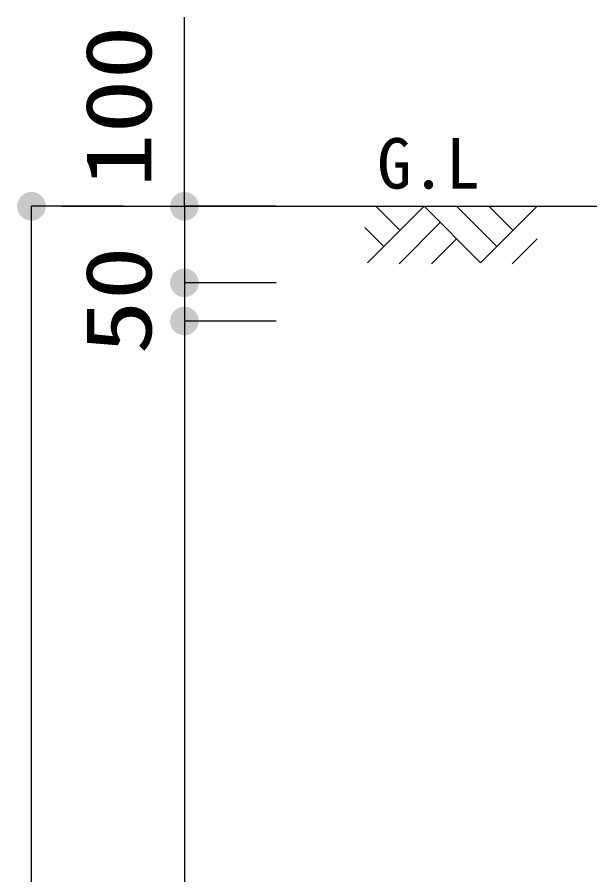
# Model space of a CAD drawing. Units: millimetres, scale not verified. Extents: x -8910 to 8910, y -6308 to 6308.
# Drawn here: x -29 to 720, y -2243 to -1122 of the extents above; entities that cross this region are included whole.
import ezdxf
from ezdxf.enums import TextEntityAlignment as Align

# ---------------------------------------------------------------- set-up
doc = ezdxf.new("R2010")
doc.units = ezdxf.units.MM
doc.header["$LTSCALE"] = 30
for name, color, linetype, lineweight in [('0-1_空気管', 3, 'Continuous', 25), ('0-2_機器', 2, 'Continuous', 25), ('1-2_00クル-フ-6寸法', 132, 'Continuous', 25)]:
    doc.layers.add(name, color=color, linetype=linetype, lineweight=lineweight)
doc.styles.add('ＭＳ ゴシック', font='')
doc.styles.get('ＭＳ ゴシック').set_extended_font_data('MS Gothic')

msp = doc.modelspace()

# ---------------------------------------------------------------- linework, layer by layer
at = {"layer": '0-1_空気管'}
for p, q in [((471.88, -1401.1), (440.42, -1369.64)), ((598.43, -1422.32), (545.76, -1369.64)), ((651.1, -1369.64), (577.22, -1443.53)), ((619.64, -1401.1), (588.19, -1369.64)), ((450.66, -1422.32), (425.65, -1397.3)), ((524.55, -1390.86), (470.76, -1444.64)), ((545.76, -1412.07), (513.19, -1444.64)), ((651.1, -1412.07), (618.53, -1444.64))]:
    msp.add_line(p, q, dxfattribs=at)
msp.add_lwpolyline([(577.22, -1443.53), (503.33, -1369.64), (429.45, -1443.53)], dxfattribs=at)
at = {"layer": '0-2_機器'}
msp.add_line((29.37, -1369.61), (2095.93, -1369.61), dxfattribs=at)
at = {"layer": '1-2_00クル-フ-6寸法', "color": 4}
for p, q in [((189.85, -1369.61), (189.85, -1122.39)), ((109.85, -1369.61), (-10.15, -1369.61)), ((-10.15, -3499.61), (-10.15, -1369.61)), ((309.85, -1369.61), (189.85, -1369.61)), ((189.85, -1369.61), (189.85, -1469.61)), ((309.85, -1469.61), (189.85, -1469.61)), ((309.85, -1469.61), (189.85, -1469.61)), ((189.85, -1469.61), (189.85, -1519.61)), ((309.85, -1519.61), (189.85, -1519.61)), ((309.85, -1519.61), (189.85, -1519.61)), ((189.85, -1519.61), (189.85, -3249.61))]:
    msp.add_line(p, q, dxfattribs=at)
at = {"layer": '1-2_00クル-フ-6寸法'}
for points in [[(-10.15, -1369.61), (-24.6, -1357.66), (-22.99, -1355.94)], [(-10.15, -1369.61), (-22.99, -1355.94), (-21.18, -1354.44)], [(-10.15, -1369.61), (-21.18, -1354.44), (-19.19, -1353.18)], [(-10.15, -1369.61), (-19.19, -1353.18), (-17.06, -1352.18)], [(-10.15, -1369.61), (-17.06, -1352.18), (-14.82, -1351.45)], [(-10.15, -1369.61), (-14.82, -1351.45), (-12.5, -1351.01)], [(-10.15, -1369.61), (-12.5, -1351.01), (-10.15, -1350.86)], [(-10.15, -1369.61), (-10.15, -1350.86), (-7.8, -1351.01)], [(-10.15, -1369.61), (-7.8, -1351.01), (-5.49, -1351.45)], [(-10.15, -1369.61), (-5.49, -1351.45), (-3.25, -1352.18)], [(-10.15, -1369.61), (-3.25, -1352.18), (-1.12, -1353.18)], [(-10.15, -1369.61), (-1.12, -1353.18), (0.87, -1354.44)], [(-10.15, -1369.61), (0.87, -1354.44), (2.68, -1355.94)], [(-10.15, -1369.61), (2.68, -1355.94), (4.29, -1357.66)], [(189.85, -1369.61), (175.4, -1357.66), (177.01, -1355.94)], [(189.85, -1369.61), (177.01, -1355.94), (178.82, -1354.44)], [(189.85, -1369.61), (178.82, -1354.44), (180.81, -1353.18)], [(189.85, -1369.61), (180.81, -1353.18), (182.94, -1352.18)], [(189.85, -1369.61), (182.94, -1352.18), (185.18, -1351.45)], [(189.85, -1369.61), (185.18, -1351.45), (187.5, -1351.01)], [(189.85, -1369.61), (187.5, -1351.01), (189.85, -1350.86)], [(189.85, -1369.61), (189.85, -1350.86), (192.2, -1351.01)], [(189.85, -1369.61), (192.2, -1351.01), (194.51, -1351.45)], [(189.85, -1369.61), (194.51, -1351.45), (196.75, -1352.18)], [(189.85, -1369.61), (196.75, -1352.18), (198.88, -1353.18)], [(189.85, -1369.61), (198.88, -1353.18), (200.87, -1354.44)], [(189.85, -1369.61), (200.87, -1354.44), (202.68, -1355.94)], [(189.85, -1369.61), (202.68, -1355.94), (204.29, -1357.66)], [(-10.15, -1369.61), (-28.87, -1368.43), (-28.57, -1366.1)], [(-10.15, -1369.61), (-28.57, -1366.1), (-27.99, -1363.82)], [(-10.15, -1369.61), (-27.99, -1363.82), (-27.12, -1361.63)], [(-10.15, -1369.61), (-27.12, -1361.63), (-25.99, -1359.56)], [(-10.15, -1369.61), (-25.99, -1359.56), (-24.6, -1357.66)], [(-10.15, -1369.61), (4.29, -1357.66), (5.68, -1359.56)], [(-10.15, -1369.61), (5.68, -1359.56), (6.81, -1361.63)], [(-10.15, -1369.61), (6.81, -1361.63), (7.68, -1363.82)], [(-10.15, -1369.61), (7.68, -1363.82), (8.26, -1366.1)], [(-10.15, -1369.61), (8.26, -1366.1), (8.56, -1368.43)], [(189.85, -1369.61), (171.13, -1368.43), (171.43, -1366.1)], [(189.85, -1369.61), (171.43, -1366.1), (172.01, -1363.82)], [(189.85, -1369.61), (172.01, -1363.82), (172.88, -1361.63)], [(189.85, -1369.61), (172.88, -1361.63), (174.01, -1359.56)], [(189.85, -1369.61), (174.01, -1359.56), (175.4, -1357.66)], [(189.85, -1369.61), (204.29, -1357.66), (205.68, -1359.56)], [(189.85, -1369.61), (205.68, -1359.56), (206.81, -1361.63)], [(189.85, -1369.61), (206.81, -1361.63), (207.68, -1363.82)], [(189.85, -1369.61), (207.68, -1363.82), (208.26, -1366.1)], [(189.85, -1369.61), (208.26, -1366.1), (208.56, -1368.43)], [(-10.15, -1369.61), (-28.87, -1370.79), (-28.87, -1368.43)], [(-10.15, -1369.61), (-28.57, -1373.12), (-28.87, -1370.79)], [(-10.15, -1369.61), (-27.99, -1375.4), (-28.57, -1373.12)], [(-10.15, -1369.61), (-27.12, -1377.59), (-27.99, -1375.4)], [(-10.15, -1369.61), (-25.99, -1379.66), (-27.12, -1377.59)], [(-10.15, -1369.61), (-24.6, -1381.56), (-25.99, -1379.66)], [(-10.15, -1369.61), (-22.99, -1383.28), (-24.6, -1381.56)], [(-10.15, -1369.61), (-21.18, -1384.78), (-22.99, -1383.28)], [(-10.15, -1369.61), (-19.19, -1386.04), (-21.18, -1384.78)], [(-10.15, -1369.61), (-17.06, -1387.04), (-19.19, -1386.04)], [(-10.15, -1369.61), (-14.82, -1387.77), (-17.06, -1387.04)], [(-10.15, -1369.61), (-12.5, -1388.21), (-14.82, -1387.77)], [(-10.15, -1369.61), (-10.15, -1388.36), (-12.5, -1388.21)], [(-10.15, -1369.61), (8.56, -1368.43), (8.56, -1370.79)], [(-10.15, -1369.61), (-7.8, -1388.21), (-10.15, -1388.36)], [(-10.15, -1369.61), (-5.49, -1387.77), (-7.8, -1388.21)], [(-10.15, -1369.61), (-3.25, -1387.04), (-5.49, -1387.77)], [(-10.15, -1369.61), (-1.12, -1386.04), (-3.25, -1387.04)], [(-10.15, -1369.61), (0.87, -1384.78), (-1.12, -1386.04)], [(-10.15, -1369.61), (2.68, -1383.28), (0.87, -1384.78)], [(-10.15, -1369.61), (4.29, -1381.56), (2.68, -1383.28)], [(-10.15, -1369.61), (5.68, -1379.66), (4.29, -1381.56)], [(-10.15, -1369.61), (6.81, -1377.59), (5.68, -1379.66)], [(-10.15, -1369.61), (7.68, -1375.4), (6.81, -1377.59)], [(-10.15, -1369.61), (8.26, -1373.12), (7.68, -1375.4)], [(-10.15, -1369.61), (8.56, -1370.79), (8.26, -1373.12)], [(189.85, -1369.61), (171.13, -1370.79), (171.13, -1368.43)], [(189.85, -1369.61), (171.43, -1373.12), (171.13, -1370.79)], [(189.85, -1369.61), (172.01, -1375.4), (171.43, -1373.12)], [(189.85, -1369.61), (172.88, -1377.59), (172.01, -1375.4)], [(189.85, -1369.61), (174.01, -1379.66), (172.88, -1377.59)], [(189.85, -1369.61), (175.4, -1381.56), (174.01, -1379.66)], [(189.85, -1369.61), (177.01, -1383.28), (175.4, -1381.56)], [(189.85, -1369.61), (178.82, -1384.78), (177.01, -1383.28)], [(189.85, -1369.61), (180.81, -1386.04), (178.82, -1384.78)], [(189.85, -1369.61), (182.94, -1387.04), (180.81, -1386.04)], [(189.85, -1369.61), (185.18, -1387.77), (182.94, -1387.04)], [(189.85, -1369.61), (187.5, -1388.21), (185.18, -1387.77)], [(189.85, -1369.61), (189.85, -1388.36), (187.5, -1388.21)], [(189.85, -1369.61), (208.56, -1368.43), (208.56, -1370.79)], [(189.85, -1369.61), (192.2, -1388.21), (189.85, -1388.36)], [(189.85, -1369.61), (194.51, -1387.77), (192.2, -1388.21)], [(189.85, -1369.61), (196.75, -1387.04), (194.51, -1387.77)], [(189.85, -1369.61), (198.88, -1386.04), (196.75, -1387.04)], [(189.85, -1369.61), (200.87, -1384.78), (198.88, -1386.04)], [(189.85, -1369.61), (202.68, -1383.28), (200.87, -1384.78)], [(189.85, -1369.61), (204.29, -1381.56), (202.68, -1383.28)], [(189.85, -1369.61), (205.68, -1379.66), (204.29, -1381.56)], [(189.85, -1369.61), (206.81, -1377.59), (205.68, -1379.66)], [(189.85, -1369.61), (207.68, -1375.4), (206.81, -1377.59)], [(189.85, -1369.61), (208.26, -1373.12), (207.68, -1375.4)], [(189.85, -1369.61), (208.56, -1370.79), (208.26, -1373.12)], [(189.85, -1469.61), (175.4, -1457.66), (177.01, -1455.94)], [(189.85, -1469.61), (175.4, -1457.66), (177.01, -1455.94)], [(189.85, -1469.61), (177.01, -1455.94), (178.82, -1454.44)], [(189.85, -1469.61), (177.01, -1455.94), (178.82, -1454.44)], [(189.85, -1469.61), (178.82, -1454.44), (180.81, -1453.18)], [(189.85, -1469.61), (178.82, -1454.44), (180.81, -1453.18)], [(189.85, -1469.61), (180.81, -1453.18), (182.94, -1452.18)], [(189.85, -1469.61), (180.81, -1453.18), (182.94, -1452.18)], [(189.85, -1469.61), (182.94, -1452.18), (185.18, -1451.45)], [(189.85, -1469.61), (182.94, -1452.18), (185.18, -1451.45)], [(189.85, -1469.61), (185.18, -1451.45), (187.5, -1451.01)], [(189.85, -1469.61), (185.18, -1451.45), (187.5, -1451.01)], [(189.85, -1469.61), (187.5, -1451.01), (189.85, -1450.86)], [(189.85, -1469.61), (187.5, -1451.01), (189.85, -1450.86)], [(189.85, -1469.61), (189.85, -1450.86), (192.2, -1451.01)], [(189.85, -1469.61), (189.85, -1450.86), (192.2, -1451.01)], [(189.85, -1469.61), (192.2, -1451.01), (194.51, -1451.45)], [(189.85, -1469.61), (192.2, -1451.01), (194.51, -1451.45)], [(189.85, -1469.61), (194.51, -1451.45), (196.75, -1452.18)], [(189.85, -1469.61), (194.51, -1451.45), (196.75, -1452.18)], [(189.85, -1469.61), (196.75, -1452.18), (198.88, -1453.18)], [(189.85, -1469.61), (196.75, -1452.18), (198.88, -1453.18)], [(189.85, -1469.61), (198.88, -1453.18), (200.87, -1454.44)], [(189.85, -1469.61), (198.88, -1453.18), (200.87, -1454.44)], [(189.85, -1469.61), (200.87, -1454.44), (202.68, -1455.94)], [(189.85, -1469.61), (200.87, -1454.44), (202.68, -1455.94)], [(189.85, -1469.61), (202.68, -1455.94), (204.29, -1457.66)], [(189.85, -1469.61), (202.68, -1455.94), (204.29, -1457.66)], [(189.85, -1469.61), (171.13, -1468.43), (171.43, -1466.1)], [(189.85, -1469.61), (171.13, -1468.43), (171.43, -1466.1)], [(189.85, -1469.61), (171.13, -1470.79), (171.13, -1468.43)], [(189.85, -1469.61), (171.13, -1470.79), (171.13, -1468.43)], [(189.85, -1469.61), (171.43, -1466.1), (172.01, -1463.82)], [(189.85, -1469.61), (171.43, -1466.1), (172.01, -1463.82)], [(189.85, -1469.61), (172.01, -1463.82), (172.88, -1461.63)], [(189.85, -1469.61), (172.01, -1463.82), (172.88, -1461.63)], [(189.85, -1469.61), (172.88, -1461.63), (174.01, -1459.56)], [(189.85, -1469.61), (172.88, -1461.63), (174.01, -1459.56)], [(189.85, -1469.61), (174.01, -1459.56), (175.4, -1457.66)], [(189.85, -1469.61), (174.01, -1459.56), (175.4, -1457.66)], [(189.85, -1469.61), (204.29, -1457.66), (205.68, -1459.56)], [(189.85, -1469.61), (204.29, -1457.66), (205.68, -1459.56)], [(189.85, -1469.61), (205.68, -1459.56), (206.81, -1461.63)], [(189.85, -1469.61), (205.68, -1459.56), (206.81, -1461.63)], [(189.85, -1469.61), (206.81, -1461.63), (207.68, -1463.82)], [(189.85, -1469.61), (206.81, -1461.63), (207.68, -1463.82)], [(189.85, -1469.61), (207.68, -1463.82), (208.26, -1466.1)], [(189.85, -1469.61), (207.68, -1463.82), (208.26, -1466.1)], [(189.85, -1469.61), (208.26, -1466.1), (208.56, -1468.43)], [(189.85, -1469.61), (208.26, -1466.1), (208.56, -1468.43)], [(189.85, -1469.61), (208.56, -1468.43), (208.56, -1470.79)], [(189.85, -1469.61), (208.56, -1468.43), (208.56, -1470.79)], [(189.85, -1469.61), (171.43, -1473.12), (171.13, -1470.79)], [(189.85, -1469.61), (171.43, -1473.12), (171.13, -1470.79)], [(189.85, -1469.61), (172.01, -1475.4), (171.43, -1473.12)], [(189.85, -1469.61), (172.01, -1475.4), (171.43, -1473.12)], [(189.85, -1469.61), (172.88, -1477.59), (172.01, -1475.4)], [(189.85, -1469.61), (172.88, -1477.59), (172.01, -1475.4)], [(189.85, -1469.61), (174.01, -1479.66), (172.88, -1477.59)], [(189.85, -1469.61), (174.01, -1479.66), (172.88, -1477.59)], [(189.85, -1469.61), (175.4, -1481.56), (174.01, -1479.66)], [(189.85, -1469.61), (175.4, -1481.56), (174.01, -1479.66)], [(189.85, -1469.61), (177.01, -1483.28), (175.4, -1481.56)], [(189.85, -1469.61), (177.01, -1483.28), (175.4, -1481.56)], [(189.85, -1469.61), (178.82, -1484.78), (177.01, -1483.28)], [(189.85, -1469.61), (178.82, -1484.78), (177.01, -1483.28)], [(189.85, -1469.61), (180.81, -1486.04), (178.82, -1484.78)], [(189.85, -1469.61), (180.81, -1486.04), (178.82, -1484.78)], [(189.85, -1469.61), (182.94, -1487.04), (180.81, -1486.04)], [(189.85, -1469.61), (182.94, -1487.04), (180.81, -1486.04)], [(189.85, -1469.61), (185.18, -1487.77), (182.94, -1487.04)], [(189.85, -1469.61), (185.18, -1487.77), (182.94, -1487.04)], [(189.85, -1469.61), (187.5, -1488.21), (185.18, -1487.77)], [(189.85, -1469.61), (187.5, -1488.21), (185.18, -1487.77)], [(189.85, -1469.61), (189.85, -1488.36), (187.5, -1488.21)], [(189.85, -1469.61), (189.85, -1488.36), (187.5, -1488.21)], [(189.85, -1469.61), (192.2, -1488.21), (189.85, -1488.36)], [(189.85, -1469.61), (194.51, -1487.77), (192.2, -1488.21)], [(189.85, -1469.61), (196.75, -1487.04), (194.51, -1487.77)], [(189.85, -1469.61), (198.88, -1486.04), (196.75, -1487.04)], [(189.85, -1469.61), (200.87, -1484.78), (198.88, -1486.04)], [(189.85, -1469.61), (202.68, -1483.28), (200.87, -1484.78)], [(189.85, -1469.61), (204.29, -1481.56), (202.68, -1483.28)], [(189.85, -1469.61), (205.68, -1479.66), (204.29, -1481.56)], [(189.85, -1469.61), (206.81, -1477.59), (205.68, -1479.66)], [(189.85, -1469.61), (207.68, -1475.4), (206.81, -1477.59)], [(189.85, -1469.61), (208.26, -1473.12), (207.68, -1475.4)], [(189.85, -1469.61), (208.56, -1470.79), (208.26, -1473.12)], [(189.85, -1469.61), (192.2, -1488.21), (189.85, -1488.36)], [(189.85, -1469.61), (194.51, -1487.77), (192.2, -1488.21)], [(189.85, -1469.61), (196.75, -1487.04), (194.51, -1487.77)], [(189.85, -1469.61), (198.88, -1486.04), (196.75, -1487.04)], [(189.85, -1469.61), (200.87, -1484.78), (198.88, -1486.04)], [(189.85, -1469.61), (202.68, -1483.28), (200.87, -1484.78)], [(189.85, -1469.61), (204.29, -1481.56), (202.68, -1483.28)], [(189.85, -1469.61), (205.68, -1479.66), (204.29, -1481.56)], [(189.85, -1469.61), (206.81, -1477.59), (205.68, -1479.66)], [(189.85, -1469.61), (207.68, -1475.4), (206.81, -1477.59)], [(189.85, -1469.61), (208.26, -1473.12), (207.68, -1475.4)], [(189.85, -1469.61), (208.56, -1470.79), (208.26, -1473.12)], [(189.85, -1519.61), (180.81, -1503.18), (182.94, -1502.18)], [(189.85, -1519.61), (180.81, -1503.18), (182.94, -1502.18)], [(189.85, -1519.61), (182.94, -1502.18), (185.18, -1501.45)], [(189.85, -1519.61), (182.94, -1502.18), (185.18, -1501.45)], [(189.85, -1519.61), (185.18, -1501.45), (187.5, -1501.01)], [(189.85, -1519.61), (185.18, -1501.45), (187.5, -1501.01)], [(189.85, -1519.61), (187.5, -1501.01), (189.85, -1500.86)], [(189.85, -1519.61), (187.5, -1501.01), (189.85, -1500.86)], [(189.85, -1519.61), (189.85, -1500.86), (192.2, -1501.01)], [(189.85, -1519.61), (189.85, -1500.86), (192.2, -1501.01)], [(189.85, -1519.61), (192.2, -1501.01), (194.51, -1501.45)], [(189.85, -1519.61), (192.2, -1501.01), (194.51, -1501.45)], [(189.85, -1519.61), (194.51, -1501.45), (196.75, -1502.18)], [(189.85, -1519.61), (194.51, -1501.45), (196.75, -1502.18)], [(189.85, -1519.61), (196.75, -1502.18), (198.88, -1503.18)], [(189.85, -1519.61), (196.75, -1502.18), (198.88, -1503.18)], [(189.85, -1519.61), (172.01, -1513.82), (172.88, -1511.63)], [(189.85, -1519.61), (172.01, -1513.82), (172.88, -1511.63)], [(189.85, -1519.61), (172.88, -1511.63), (174.01, -1509.56)], [(189.85, -1519.61), (172.88, -1511.63), (174.01, -1509.56)], [(189.85, -1519.61), (174.01, -1509.56), (175.4, -1507.66)], [(189.85, -1519.61), (174.01, -1509.56), (175.4, -1507.66)], [(189.85, -1519.61), (175.4, -1507.66), (177.01, -1505.94)], [(189.85, -1519.61), (175.4, -1507.66), (177.01, -1505.94)], [(189.85, -1519.61), (177.01, -1505.94), (178.82, -1504.44)], [(189.85, -1519.61), (177.01, -1505.94), (178.82, -1504.44)], [(189.85, -1519.61), (178.82, -1504.44), (180.81, -1503.18)], [(189.85, -1519.61), (178.82, -1504.44), (180.81, -1503.18)], [(189.85, -1519.61), (198.88, -1503.18), (200.87, -1504.44)], [(189.85, -1519.61), (198.88, -1503.18), (200.87, -1504.44)], [(189.85, -1519.61), (200.87, -1504.44), (202.68, -1505.94)], [(189.85, -1519.61), (200.87, -1504.44), (202.68, -1505.94)], [(189.85, -1519.61), (202.68, -1505.94), (204.29, -1507.66)], [(189.85, -1519.61), (202.68, -1505.94), (204.29, -1507.66)], [(189.85, -1519.61), (204.29, -1507.66), (205.68, -1509.56)], [(189.85, -1519.61), (204.29, -1507.66), (205.68, -1509.56)], [(189.85, -1519.61), (205.68, -1509.56), (206.81, -1511.63)], [(189.85, -1519.61), (205.68, -1509.56), (206.81, -1511.63)], [(189.85, -1519.61), (206.81, -1511.63), (207.68, -1513.82)], [(189.85, -1519.61), (206.81, -1511.63), (207.68, -1513.82)], [(189.85, -1519.61), (171.13, -1518.43), (171.43, -1516.1)], [(189.85, -1519.61), (171.13, -1518.43), (171.43, -1516.1)], [(189.85, -1519.61), (171.13, -1520.79), (171.13, -1518.43)], [(189.85, -1519.61), (171.13, -1520.79), (171.13, -1518.43)], [(189.85, -1519.61), (171.43, -1523.12), (171.13, -1520.79)], [(189.85, -1519.61), (171.43, -1523.12), (171.13, -1520.79)], [(189.85, -1519.61), (171.43, -1516.1), (172.01, -1513.82)], [(189.85, -1519.61), (171.43, -1516.1), (172.01, -1513.82)], [(189.85, -1519.61), (172.01, -1525.4), (171.43, -1523.12)], [(189.85, -1519.61), (172.01, -1525.4), (171.43, -1523.12)], [(189.85, -1519.61), (172.88, -1527.59), (172.01, -1525.4)], [(189.85, -1519.61), (172.88, -1527.59), (172.01, -1525.4)], [(189.85, -1519.61), (174.01, -1529.66), (172.88, -1527.59)], [(189.85, -1519.61), (174.01, -1529.66), (172.88, -1527.59)], [(189.85, -1519.61), (175.4, -1531.56), (174.01, -1529.66)], [(189.85, -1519.61), (175.4, -1531.56), (174.01, -1529.66)], [(189.85, -1519.61), (177.01, -1533.28), (175.4, -1531.56)], [(189.85, -1519.61), (177.01, -1533.28), (175.4, -1531.56)], [(189.85, -1519.61), (178.82, -1534.78), (177.01, -1533.28)], [(189.85, -1519.61), (178.82, -1534.78), (177.01, -1533.28)], [(189.85, -1519.61), (180.81, -1536.04), (178.82, -1534.78)], [(189.85, -1519.61), (180.81, -1536.04), (178.82, -1534.78)], [(189.85, -1519.61), (182.94, -1537.04), (180.81, -1536.04)], [(189.85, -1519.61), (182.94, -1537.04), (180.81, -1536.04)], [(189.85, -1519.61), (185.18, -1537.77), (182.94, -1537.04)], [(189.85, -1519.61), (185.18, -1537.77), (182.94, -1537.04)], [(189.85, -1519.61), (187.5, -1538.21), (185.18, -1537.77)], [(189.85, -1519.61), (187.5, -1538.21), (185.18, -1537.77)], [(189.85, -1519.61), (189.85, -1538.36), (187.5, -1538.21)], [(189.85, -1519.61), (189.85, -1538.36), (187.5, -1538.21)], [(189.85, -1519.61), (207.68, -1513.82), (208.26, -1516.1)], [(189.85, -1519.61), (207.68, -1513.82), (208.26, -1516.1)], [(189.85, -1519.61), (208.26, -1516.1), (208.56, -1518.43)], [(189.85, -1519.61), (208.26, -1516.1), (208.56, -1518.43)], [(189.85, -1519.61), (208.56, -1518.43), (208.56, -1520.79)], [(189.85, -1519.61), (208.56, -1518.43), (208.56, -1520.79)], [(189.85, -1519.61), (192.2, -1538.21), (189.85, -1538.36)], [(189.85, -1519.61), (194.51, -1537.77), (192.2, -1538.21)], [(189.85, -1519.61), (196.75, -1537.04), (194.51, -1537.77)], [(189.85, -1519.61), (198.88, -1536.04), (196.75, -1537.04)], [(189.85, -1519.61), (200.87, -1534.78), (198.88, -1536.04)], [(189.85, -1519.61), (202.68, -1533.28), (200.87, -1534.78)], [(189.85, -1519.61), (204.29, -1531.56), (202.68, -1533.28)], [(189.85, -1519.61), (205.68, -1529.66), (204.29, -1531.56)], [(189.85, -1519.61), (206.81, -1527.59), (205.68, -1529.66)], [(189.85, -1519.61), (207.68, -1525.4), (206.81, -1527.59)], [(189.85, -1519.61), (208.26, -1523.12), (207.68, -1525.4)], [(189.85, -1519.61), (208.56, -1520.79), (208.26, -1523.12)], [(189.85, -1519.61), (192.2, -1538.21), (189.85, -1538.36)], [(189.85, -1519.61), (194.51, -1537.77), (192.2, -1538.21)], [(189.85, -1519.61), (196.75, -1537.04), (194.51, -1537.77)], [(189.85, -1519.61), (198.88, -1536.04), (196.75, -1537.04)], [(189.85, -1519.61), (200.87, -1534.78), (198.88, -1536.04)], [(189.85, -1519.61), (202.68, -1533.28), (200.87, -1534.78)], [(189.85, -1519.61), (204.29, -1531.56), (202.68, -1533.28)], [(189.85, -1519.61), (205.68, -1529.66), (204.29, -1531.56)], [(189.85, -1519.61), (206.81, -1527.59), (205.68, -1529.66)], [(189.85, -1519.61), (207.68, -1525.4), (206.81, -1527.59)], [(189.85, -1519.61), (208.26, -1523.12), (207.68, -1525.4)], [(189.85, -1519.61), (208.56, -1520.79), (208.26, -1523.12)]]:
    msp.add_solid(points, dxfattribs=at)

# ---------------------------------------------------------------- texts
at = {"layer": '0-1_空気管', "color": 4, "style": 'ＭＳ ゴシック'}
msp.add_text('G.L', height=65.98, dxfattribs=at).set_placement((441.87, -1366.23), align=Align.BOTTOM_LEFT)
at = {"layer": '1-2_00クル-フ-6寸法', "color": 3, "style": 'ＭＳ ゴシック', "width": 1.2}
for s, p in [('100', (172.75, -1345.29)), ('50', (172.75, -1563.18))]:
    msp.add_text(s, height=86.66, rotation=90, dxfattribs=at).set_placement(p, align=Align.BOTTOM_LEFT)

doc.saveas('drawing.dxf')
